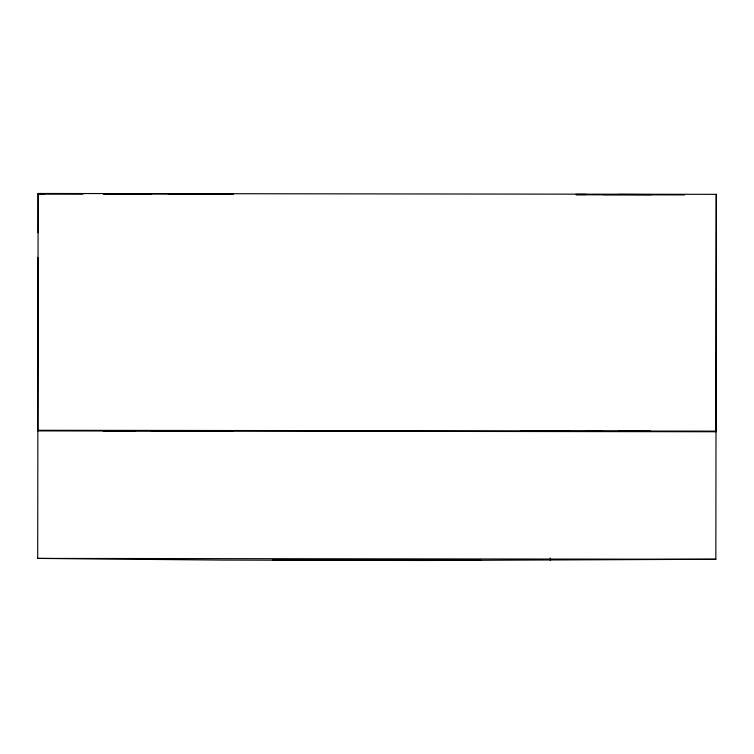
<?xml version="1.0" encoding="UTF-8"?>
<svg xmlns="http://www.w3.org/2000/svg" width="754" height="754" viewBox="0 0 754 754"><rect width="100%" height="100%" fill="white"/><g stroke="black" fill="none" stroke-linecap="round" stroke-linejoin="round"><path stroke-width="1.13" d="M716.272 194.334L715.998 431.75L37.86 430.902L37.832 430.28L38.124 193.476L716.272 194.334L715.848 559.261L423.324 560.505L221.346 560.081L37.7 558.412L38.077 257.406M38.105 232.788L38.124 193.476M550.279 560.411L550.279 558.054M151.413 193.806L103.194 193.872L233.306 194.032L168.246 193.825M603.021 194.626L651.23 194.56L618.695 194.409M184.796 430.902L233.014 430.836L151.12 430.864M569.034 431.137L520.816 431.194L650.928 431.363L618.403 431.203M576.065 194.334L586.169 194.343M576.075 194.589L586.178 194.607M82.893 194.155L38.152 194.098L44.034 194.155M576.197 194.777L684.509 194.909M37.832 430.28L715.97 431.137M167.953 430.628L102.902 430.675L135.437 430.826M585.867 431.147L602.71 431.175M37.7 558.412L715.848 559.261M276.284 559.92L272.741 559.968L480.92 560.231L276.284 559.92"/></g></svg>
